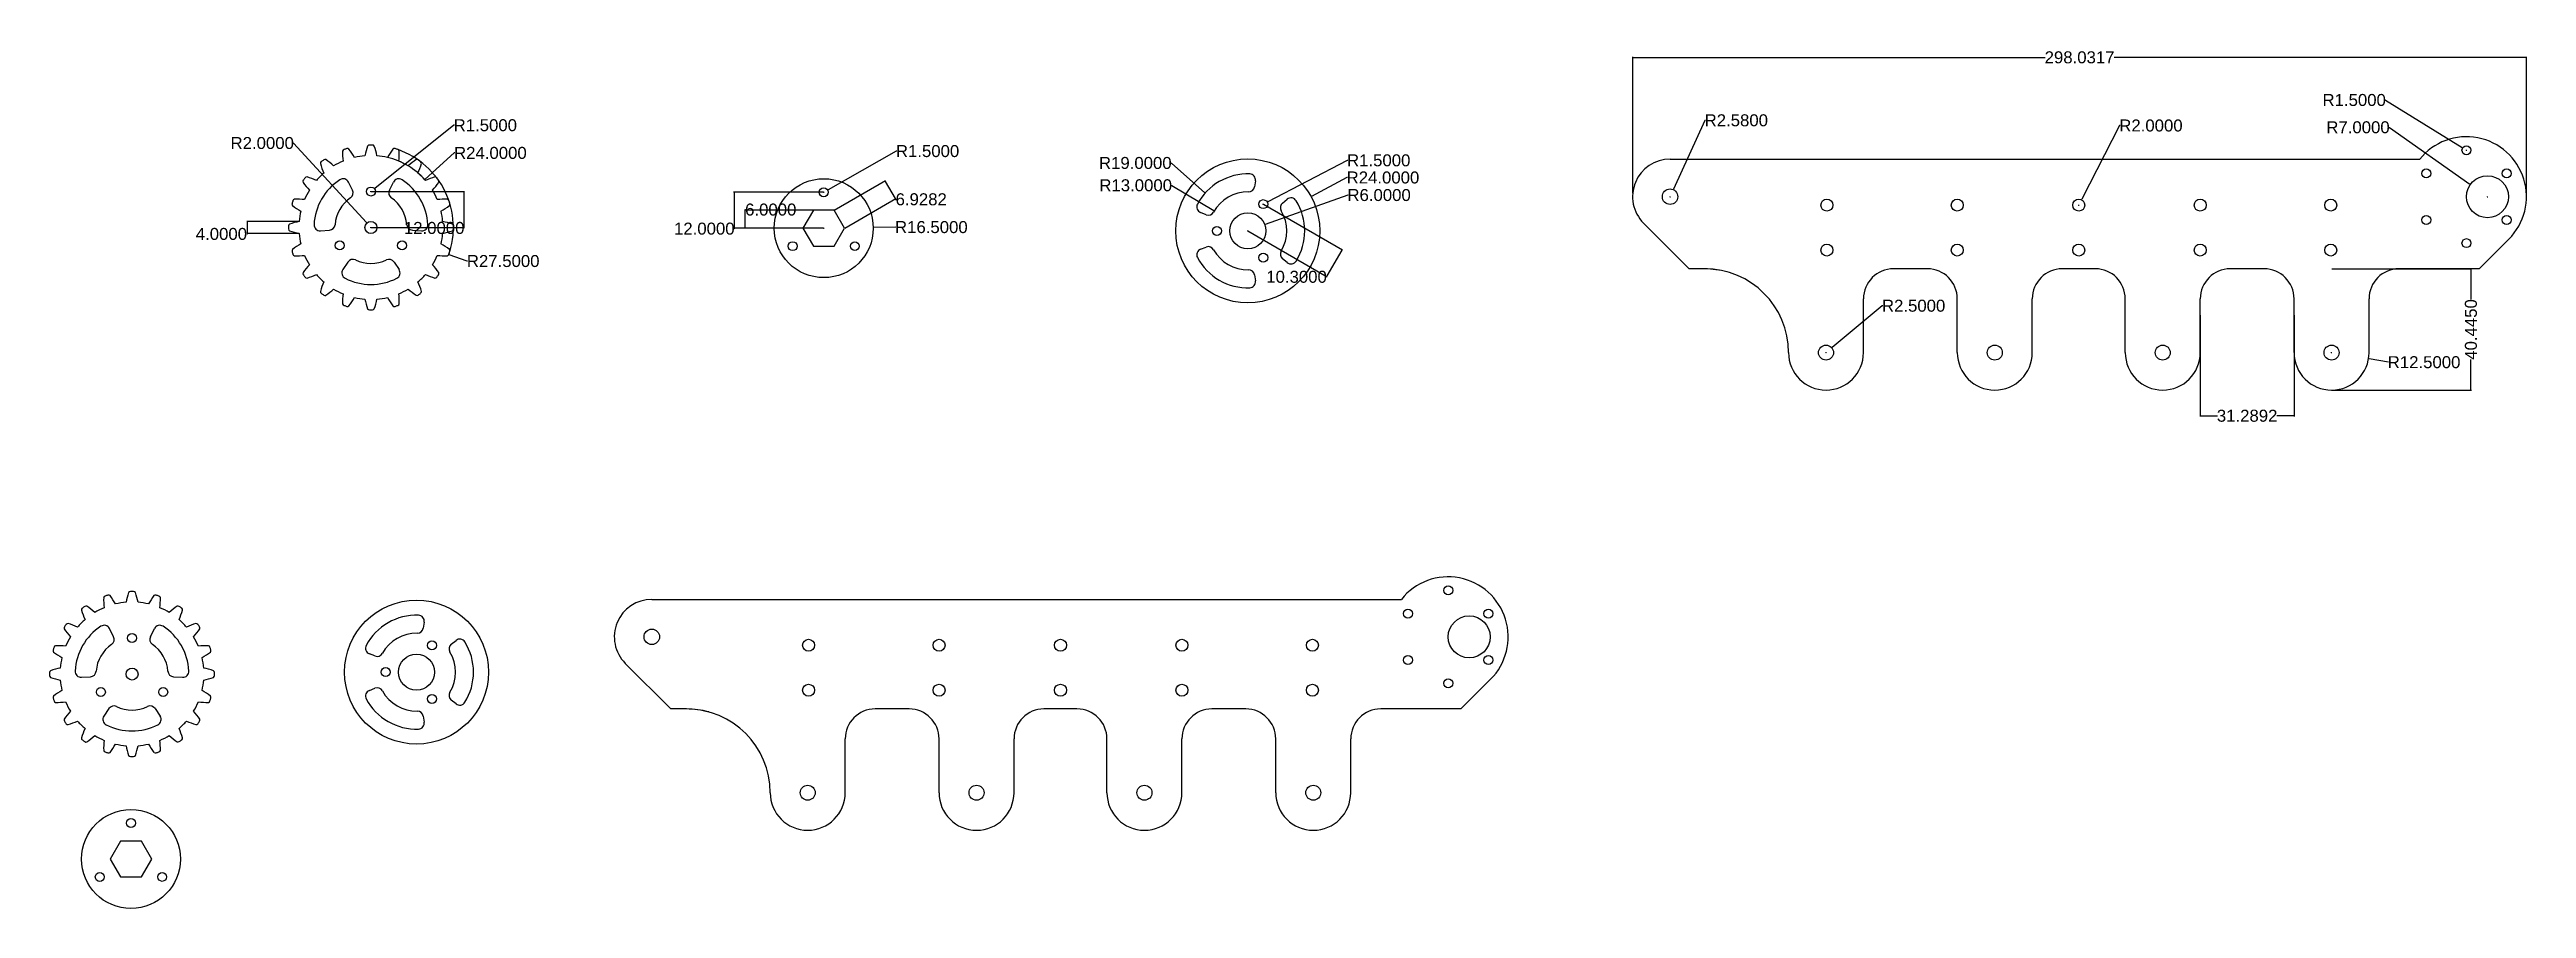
# Model space of a CAD drawing. Header units: millimetres. Extents: x 54 to 880, y -32 to 255.
import ezdxf

# ---------------------------------------------------------------- set-up
doc = ezdxf.new("R2010")
doc.units = ezdxf.units.MM
doc.header["$MEASUREMENT"] = 0
doc.styles.get("Standard").update_dxf_attribs({"font": 'arial.ttf'})
doc.dimstyles.get("Standard").update_dxf_attribs({"dimtxt": 4, "dimasz": 0.18, "dimexe": 0.18, "dimexo": 0.0625, "dimgap": 0.09, "dimtad": 0, "dimtoh": 1, "dimdec": 4, "dimzin": 0, "dimdsep": 46, "dimtxsty": 'Standard', "dimcen": 0.09, "dimclrd": 1, "dimclre": 4, "dimadec": 0, "dimazin": 0, "dimtfac": 1, "dimtdec": 4, "dimtofl": 0, "dimtmove": 0, "dimatfit": 3, "dimfxl": 1, "dimtolj": 1, "dimtzin": 0, "dimarcsym": 0})

# ---------------------------------------------------------------- blocks, each defined once
blk = doc.blocks.new('*U1')
for centre, radius, start, end in [((21.77, -6.54), 24.24, 160.76982, 168.71307), ((-0.48, 1.02), 0.771, 91.70127, 146.03005), ((0, -25.71), 27.5, 88.9582, 91.0418), ((0.47, 1.01), 0.78, 34.30076, 87.96792), ((-21.77, -6.54), 24.24, 11.28693, 19.23018)]:
    blk.add_arc(centre, radius, start, end)
blk = doc.blocks.new('*U2')
at = {"color": 0, "linetype": 'ByBlock', "lineweight": -2, "transparency": 16777216}
for p, rotation in [((302.33, 231.93), 35.99999999999999), ((309.5, 235.58), 17.99999999999997), ((325.39, 235.58), 341.9999999999999), ((332.55, 231.93), 324), ((296.64, 226.24), 54), ((338.24, 226.24), 305.9999999999999), ((292.99, 219.07), 72), ((341.89, 219.07), 287.9999999999999), ((291.73, 211.13), 90), ((343.15, 211.13), 269.9999999999999), ((292.99, 203.18), 108), ((296.64, 196.02), 126), ((338.24, 196.02), 234), ((341.89, 203.18), 251.9999999999999), ((302.33, 190.33), 144), ((332.55, 190.33), 216), ((309.5, 186.68), 162.0000000000001), ((317.44, 185.42), 180), ((325.39, 186.68), 198)]:
    blk.add_blockref('*U1', p, dxfattribs=dict(at, rotation=rotation))
blk.add_blockref('*U1', (317.44, 236.84), dxfattribs=at)
blk = doc.blocks.new('*U4')
for centre, radius, start, end in [((21.77, -6.54), 24.24, 160.76982, 168.71307), ((-0.48, 1.02), 0.771, 91.70127, 146.03005), ((0, -25.71), 27.5, 88.9582, 91.0418), ((0.47, 1.01), 0.78, 34.30076, 87.96792), ((-21.77, -6.54), 24.24, 11.28693, 19.23018)]:
    blk.add_arc(centre, radius, start, end)
blk = doc.blocks.new('*U5')
at = {"color": 0, "linetype": 'ByBlock', "lineweight": -2, "transparency": 16777216}
for p, rotation in [((302.33, 231.93), 35.99999999999999), ((309.5, 235.58), 17.99999999999997), ((325.39, 235.58), 341.9999999999999), ((332.55, 231.93), 324), ((296.64, 226.24), 54), ((338.24, 226.24), 305.9999999999999), ((292.99, 219.07), 72), ((341.89, 219.07), 287.9999999999999), ((291.73, 211.13), 90), ((343.15, 211.13), 269.9999999999999), ((292.99, 203.18), 108), ((296.64, 196.02), 126), ((338.24, 196.02), 234), ((341.89, 203.18), 251.9999999999999), ((302.33, 190.33), 144), ((332.55, 190.33), 216), ((309.5, 186.68), 162.0000000000001), ((317.44, 185.42), 180), ((325.39, 186.68), 198)]:
    blk.add_blockref('*U4', p, dxfattribs=dict(at, rotation=rotation))
blk.add_blockref('*U4', (317.44, 236.84), dxfattribs=at)
blk = doc.blocks.new('*D6')
at = {"color": 4, "lineweight": -2, "transparency": 16777216}
for p, q in [((160.84, 207.44), (191.98, 207.44)), ((160.84, 195.44), (191.98, 195.44))]:
    blk.add_line(p, q, dxfattribs=at)
at = {"color": 1, "lineweight": -2, "transparency": 16777216}
for p, q in [((191.8, 207.26), (191.8, 195.62)), ((191.8, 195.26), (191.62, 195.26)), ((191.8, 195.44), (191.8, 195.26))]:
    blk.add_line(p, q, dxfattribs=at)
at = {"color": 1, "transparency": 16777216}
for points in [[(191.77, 207.26), (191.83, 207.26), (191.8, 207.44)], [(191.77, 195.62), (191.83, 195.62), (191.8, 195.44)]]:
    blk.add_solid(points, dxfattribs=at)
at = {"layer": 'Defpoints', "color": 0, "transparency": 16777216}
for p in [(160.78, 207.44), (160.78, 195.44), (191.8, 195.44)]:
    blk.add_point(p, dxfattribs=at)
at = {"color": 0, "transparency": 16777216, "insert": (181.87, 195.26), "char_height": 4, "attachment_point": 5}
blk.add_mtext('\\A1;12.0000', dxfattribs=at)
blk = doc.blocks.new('*D7')
at = {"color": 1, "lineweight": -2, "transparency": 16777216}
for p, q in [((188.58, 220.29), (178.81, 211.55)), ((188.76, 220.29), (188.58, 220.29))]:
    blk.add_line(p, q, dxfattribs=at)
at = {"color": 4, "lineweight": -2, "transparency": 16777216}
for p, q in [((160.69, 195.44), (160.87, 195.44)), ((160.78, 195.35), (160.78, 195.53))]:
    blk.add_line(p, q, dxfattribs=at)
blk.add_arc((160.78, 195.44), 24, 41.36459, 76.63098, dxfattribs=at)
at = {"color": 1, "transparency": 16777216}
blk.add_solid([(178.79, 211.58), (178.83, 211.53), (178.67, 211.43)], dxfattribs=at)
at = {"layer": 'Defpoints', "color": 0, "transparency": 16777216}
for p in [(178.67, 211.43), (160.78, 195.44)]:
    blk.add_point(p, dxfattribs=at)
at = {"color": 0, "transparency": 16777216, "insert": (200.61, 220.29), "char_height": 4, "attachment_point": 5}
blk.add_mtext('\\A1;R24.0000', dxfattribs=at)
blk = doc.blocks.new('*D8')
at = {"color": 1, "lineweight": -2, "transparency": 16777216}
for p, q in [((188.44, 229.53), (162.09, 208.49)), ((188.62, 229.53), (188.44, 229.53))]:
    blk.add_line(p, q, dxfattribs=at)
at = {"color": 4, "lineweight": -2, "transparency": 16777216}
for p, q in [((160.69, 207.44), (160.87, 207.44)), ((160.78, 207.35), (160.78, 207.53))]:
    blk.add_line(p, q, dxfattribs=at)
at = {"color": 1, "transparency": 16777216}
blk.add_solid([(162.07, 208.51), (162.11, 208.46), (161.95, 208.37)], dxfattribs=at)
at = {"layer": 'Defpoints', "color": 0, "transparency": 16777216}
for p in [(160.78, 207.44), (161.95, 208.37)]:
    blk.add_point(p, dxfattribs=at)
at = {"color": 0, "transparency": 16777216, "insert": (198.92, 229.53), "char_height": 4, "attachment_point": 5}
blk.add_mtext('\\A1;R1.5000', dxfattribs=at)
blk = doc.blocks.new('*D9')
at = {"color": 4, "lineweight": -2, "transparency": 16777216}
for p, q in [((160.69, 195.44), (160.87, 195.44)), ((160.78, 195.35), (160.78, 195.53))]:
    blk.add_line(p, q, dxfattribs=at)
at = {"color": 1, "lineweight": -2, "transparency": 16777216}
for p, q in [((192.84, 184.23), (186.91, 186.3)), ((193.02, 184.23), (192.84, 184.23))]:
    blk.add_line(p, q, dxfattribs=at)
at = {"color": 4, "lineweight": -2, "transparency": 16777216}
blk.add_arc((160.78, 195.44), 27.5, 340.35424, 70.82798, dxfattribs=at)
at = {"color": 1, "transparency": 16777216}
blk.add_solid([(186.92, 186.33), (186.9, 186.27), (186.74, 186.36)], dxfattribs=at)
at = {"layer": 'Defpoints', "color": 0, "transparency": 16777216}
for p in [(160.78, 195.44), (186.74, 186.36)]:
    blk.add_point(p, dxfattribs=at)
at = {"color": 0, "transparency": 16777216, "insert": (204.88, 184.23), "char_height": 4, "attachment_point": 5}
blk.add_mtext('\\A1;R27.5000', dxfattribs=at)
blk = doc.blocks.new('*D10')
at = {"color": 1, "lineweight": -2, "transparency": 16777216}
for p, q in [((134.83, 223.59), (135.01, 223.59)), ((135.01, 223.59), (159.31, 197.05))]:
    blk.add_line(p, q, dxfattribs=at)
at = {"color": 4, "lineweight": -2, "transparency": 16777216}
for p, q in [((160.69, 195.44), (160.87, 195.44)), ((160.78, 195.35), (160.78, 195.53))]:
    blk.add_line(p, q, dxfattribs=at)
at = {"color": 1, "transparency": 16777216}
blk.add_solid([(159.33, 197.07), (159.29, 197.03), (159.43, 196.91)], dxfattribs=at)
at = {"layer": 'Defpoints', "color": 0, "transparency": 16777216}
for p in [(159.43, 196.91), (160.78, 195.44)]:
    blk.add_point(p, dxfattribs=at)
at = {"color": 0, "transparency": 16777216, "insert": (124.53, 223.59), "char_height": 4, "attachment_point": 5}
blk.add_mtext('\\A1;R2.0000', dxfattribs=at)
blk = doc.blocks.new('*D11')
at = {"color": 4, "lineweight": -2, "transparency": 16777216}
for p, q in [((136.8, 197.44), (119.38, 197.44)), ((136.8, 193.44), (119.38, 193.44))]:
    blk.add_line(p, q, dxfattribs=at)
at = {"color": 1, "lineweight": -2, "transparency": 16777216}
for p, q in [((119.56, 193.26), (119.38, 193.26)), ((119.56, 197.26), (119.56, 193.62)), ((119.56, 193.44), (119.56, 193.26))]:
    blk.add_line(p, q, dxfattribs=at)
at = {"color": 1, "transparency": 16777216}
for points in [[(119.53, 197.26), (119.59, 197.26), (119.56, 197.44)], [(119.53, 193.62), (119.59, 193.62), (119.56, 193.44)]]:
    blk.add_solid(points, dxfattribs=at)
at = {"layer": 'Defpoints', "color": 0, "transparency": 16777216}
for p in [(119.56, 193.44), (136.86, 197.44), (136.86, 193.44)]:
    blk.add_point(p, dxfattribs=at)
at = {"color": 0, "transparency": 16777216, "insert": (110.91, 193.26), "char_height": 4, "attachment_point": 5}
blk.add_mtext('\\A1;4.0000', dxfattribs=at)
blk = doc.blocks.new('*D12')
at = {"color": 4, "lineweight": -2, "transparency": 16777216}
for p, q in [((315.3, 201.24), (332.32, 211.07)), ((318.76, 195.24), (335.78, 205.07))]:
    blk.add_line(p, q, dxfattribs=at)
at = {"color": 1, "lineweight": -2, "transparency": 16777216}
for p, q in [((332.25, 210.82), (335.54, 205.13)), ((335.63, 204.98), (335.72, 204.82)), ((335.72, 204.82), (335.9, 204.82))]:
    blk.add_line(p, q, dxfattribs=at)
at = {"color": 1, "transparency": 16777216}
for points in [[(332.28, 210.84), (332.23, 210.81), (332.16, 210.98)], [(335.56, 205.15), (335.51, 205.12), (335.63, 204.98)]]:
    blk.add_solid(points, dxfattribs=at)
at = {"layer": 'Defpoints', "color": 0, "transparency": 16777216}
for p in [(315.24, 201.21), (335.63, 204.98), (318.71, 195.21)]:
    blk.add_point(p, dxfattribs=at)
at = {"color": 0, "transparency": 16777216, "insert": (344.28, 204.82), "char_height": 4, "attachment_point": 5}
blk.add_mtext('\\A1;6.9282', dxfattribs=at)
blk = doc.blocks.new('*D13')
at = {"color": 1, "lineweight": -2, "transparency": 16777216}
for p, q in [((335.92, 220.9), (313.24, 208.04)), ((336.1, 220.9), (335.92, 220.9))]:
    blk.add_line(p, q, dxfattribs=at)
at = {"color": 4, "lineweight": -2, "transparency": 16777216}
for p, q in [((311.69, 207.21), (311.87, 207.21)), ((311.78, 207.12), (311.78, 207.3))]:
    blk.add_line(p, q, dxfattribs=at)
at = {"color": 1, "transparency": 16777216}
blk.add_solid([(313.22, 208.06), (313.25, 208.01), (313.08, 207.95)], dxfattribs=at)
at = {"layer": 'Defpoints', "color": 0, "transparency": 16777216}
for p in [(311.78, 207.21), (313.08, 207.95)]:
    blk.add_point(p, dxfattribs=at)
at = {"color": 0, "transparency": 16777216, "insert": (346.4, 220.9), "char_height": 4, "attachment_point": 5}
blk.add_mtext('\\A1;R1.5000', dxfattribs=at)
blk = doc.blocks.new('*D14')
at = {"color": 4, "lineweight": -2, "transparency": 16777216}
for p, q in [((311.69, 195.21), (311.87, 195.21)), ((311.78, 195.12), (311.78, 195.3))]:
    blk.add_line(p, q, dxfattribs=at)
at = {"color": 1, "lineweight": -2, "transparency": 16777216}
blk.add_line((335.8, 195.55), (328.46, 195.45), dxfattribs=at)
at = {"color": 1, "transparency": 16777216}
blk.add_solid([(328.46, 195.48), (328.46, 195.42), (328.28, 195.44)], dxfattribs=at)
at = {"layer": 'Defpoints', "color": 0, "transparency": 16777216}
for p in [(311.78, 195.21), (328.28, 195.44)]:
    blk.add_point(p, dxfattribs=at)
at = {"color": 0, "transparency": 16777216, "insert": (347.66, 195.55), "char_height": 4, "attachment_point": 5}
blk.add_mtext('\\A1;R16.5000', dxfattribs=at)
blk = doc.blocks.new('*D15')
at = {"color": 4, "lineweight": -2, "transparency": 16777216}
for p, q in [((311.72, 201.21), (285.34, 201.21)), ((311.72, 195.21), (285.34, 195.21))]:
    blk.add_line(p, q, dxfattribs=at)
at = {"color": 1, "lineweight": -2, "transparency": 16777216}
for p, q in [((285.52, 201.21), (285.52, 201.39)), ((285.52, 201.39), (285.7, 201.39)), ((285.52, 195.39), (285.52, 201.03))]:
    blk.add_line(p, q, dxfattribs=at)
at = {"color": 1, "transparency": 16777216}
for points in [[(285.49, 201.03), (285.55, 201.03), (285.52, 201.21)], [(285.49, 195.39), (285.55, 195.39), (285.52, 195.21)]]:
    blk.add_solid(points, dxfattribs=at)
at = {"layer": 'Defpoints', "color": 0, "transparency": 16777216}
for p in [(285.52, 201.21), (311.78, 201.21), (311.78, 195.21)]:
    blk.add_point(p, dxfattribs=at)
at = {"color": 0, "transparency": 16777216, "insert": (294.1, 201.39), "char_height": 4, "attachment_point": 5}
blk.add_mtext('\\A1;6.0000', dxfattribs=at)
blk = doc.blocks.new('*D16')
at = {"color": 4, "lineweight": -2, "transparency": 16777216}
for p, q in [((311.72, 207.21), (281.7, 207.21)), ((311.72, 195.21), (281.7, 195.21))]:
    blk.add_line(p, q, dxfattribs=at)
at = {"color": 1, "lineweight": -2, "transparency": 16777216}
for p, q in [((281.88, 207.03), (281.88, 195.39)), ((281.88, 195.03), (281.7, 195.03)), ((281.88, 195.21), (281.88, 195.03))]:
    blk.add_line(p, q, dxfattribs=at)
at = {"color": 1, "transparency": 16777216}
for points in [[(281.85, 207.03), (281.91, 207.03), (281.88, 207.21)], [(281.85, 195.39), (281.91, 195.39), (281.88, 195.21)]]:
    blk.add_solid(points, dxfattribs=at)
at = {"layer": 'Defpoints', "color": 0, "transparency": 16777216}
for p in [(311.78, 207.21), (281.88, 195.21), (311.78, 195.21)]:
    blk.add_point(p, dxfattribs=at)
at = {"color": 0, "transparency": 16777216, "insert": (271.95, 195.03), "char_height": 4, "attachment_point": 5}
blk.add_mtext('\\A1;12.0000', dxfattribs=at)
blk = doc.blocks.new('*D17')
at = {"color": 1, "lineweight": -2, "transparency": 16777216}
for p, q in [((486.23, 212.09), (474.47, 205.76)), ((486.41, 212.09), (486.23, 212.09))]:
    blk.add_line(p, q, dxfattribs=at)
at = {"color": 4, "lineweight": -2, "transparency": 16777216}
for p, q in [((453.09, 194.3), (453.27, 194.3)), ((453.18, 194.21), (453.18, 194.39))]:
    blk.add_line(p, q, dxfattribs=at)
at = {"color": 1, "transparency": 16777216}
blk.add_solid([(474.45, 205.78), (474.48, 205.73), (474.31, 205.67)], dxfattribs=at)
at = {"layer": 'Defpoints', "color": 0, "transparency": 16777216}
for p in [(474.31, 205.67), (453.18, 194.3)]:
    blk.add_point(p, dxfattribs=at)
at = {"color": 0, "transparency": 16777216, "insert": (498.26, 212.09), "char_height": 4, "attachment_point": 5}
blk.add_mtext('\\A1;R24.0000', dxfattribs=at)
blk = doc.blocks.new('*D18')
at = {"color": 1, "lineweight": -2, "transparency": 16777216}
for p, q in [((486.36, 217.81), (459.82, 204)), ((486.54, 217.81), (486.36, 217.81))]:
    blk.add_line(p, q, dxfattribs=at)
at = {"color": 4, "lineweight": -2, "transparency": 16777216}
for p, q in [((458.24, 203.22), (458.42, 203.22)), ((458.33, 203.13), (458.33, 203.31))]:
    blk.add_line(p, q, dxfattribs=at)
at = {"color": 1, "transparency": 16777216}
blk.add_solid([(459.8, 204.02), (459.83, 203.97), (459.66, 203.91)], dxfattribs=at)
at = {"layer": 'Defpoints', "color": 0, "transparency": 16777216}
for p in [(458.33, 203.22), (459.66, 203.91)]:
    blk.add_point(p, dxfattribs=at)
at = {"color": 0, "transparency": 16777216, "insert": (496.84, 217.81), "char_height": 4, "attachment_point": 5}
blk.add_mtext('\\A1;R1.5000', dxfattribs=at)
blk = doc.blocks.new('*D19')
at = {"color": 1, "lineweight": -2, "transparency": 16777216}
for p, q in [((486.49, 206.24), (458.99, 196.39)), ((486.67, 206.24), (486.49, 206.24))]:
    blk.add_line(p, q, dxfattribs=at)
at = {"color": 4, "lineweight": -2, "transparency": 16777216}
for p, q in [((453.09, 194.3), (453.27, 194.3)), ((453.18, 194.21), (453.18, 194.39))]:
    blk.add_line(p, q, dxfattribs=at)
at = {"color": 1, "transparency": 16777216}
blk.add_solid([(458.98, 196.41), (459, 196.36), (458.82, 196.32)], dxfattribs=at)
at = {"layer": 'Defpoints', "color": 0, "transparency": 16777216}
for p in [(453.18, 194.3), (458.82, 196.32)]:
    blk.add_point(p, dxfattribs=at)
at = {"color": 0, "transparency": 16777216, "insert": (496.97, 206.24), "char_height": 4, "attachment_point": 5}
blk.add_mtext('\\A1;R6.0000', dxfattribs=at)
blk = doc.blocks.new('*D20')
at = {"color": 4, "lineweight": -2, "transparency": 16777216}
for p, q in [((458.38, 203.19), (484.77, 187.95)), ((453.23, 194.27), (479.62, 179.03))]:
    blk.add_line(p, q, dxfattribs=at)
at = {"color": 1, "lineweight": -2, "transparency": 16777216}
for p, q in [((484.52, 187.89), (479.55, 179.28)), ((479.37, 178.97), (479.19, 178.97)), ((479.46, 179.12), (479.37, 178.97))]:
    blk.add_line(p, q, dxfattribs=at)
at = {"color": 1, "transparency": 16777216}
for points in [[(484.5, 187.9), (484.55, 187.87), (484.61, 188.04)], [(479.53, 179.29), (479.58, 179.26), (479.46, 179.12)]]:
    blk.add_solid(points, dxfattribs=at)
at = {"layer": 'Defpoints', "color": 0, "transparency": 16777216}
for p in [(458.33, 203.22), (453.18, 194.3), (479.46, 179.12)]:
    blk.add_point(p, dxfattribs=at)
at = {"color": 0, "transparency": 16777216, "insert": (469.44, 178.97), "char_height": 4, "attachment_point": 5}
blk.add_mtext('\\A1;10.3000', dxfattribs=at)
blk = doc.blocks.new('*D21')
at = {"color": 1, "lineweight": -2, "transparency": 16777216}
for p, q in [((427.65, 209.49), (427.83, 209.49)), ((427.83, 209.49), (441.87, 201.08))]:
    blk.add_line(p, q, dxfattribs=at)
at = {"color": 4, "lineweight": -2, "transparency": 16777216}
for p, q in [((453.09, 194.3), (453.27, 194.3)), ((453.18, 194.21), (453.18, 194.39))]:
    blk.add_line(p, q, dxfattribs=at)
at = {"color": 1, "transparency": 16777216}
blk.add_solid([(441.89, 201.1), (441.85, 201.05), (442.02, 200.98)], dxfattribs=at)
at = {"layer": 'Defpoints', "color": 0, "transparency": 16777216}
for p in [(442.02, 200.98), (453.18, 194.3)]:
    blk.add_point(p, dxfattribs=at)
at = {"color": 0, "transparency": 16777216, "insert": (415.8, 209.49), "char_height": 4, "attachment_point": 5}
blk.add_mtext('\\A1;R13.0000', dxfattribs=at)
blk = doc.blocks.new('*D22')
at = {"color": 1, "lineweight": -2, "transparency": 16777216}
for p, q in [((427.52, 216.93), (427.7, 216.93)), ((427.7, 216.93), (438.84, 207.04))]:
    blk.add_line(p, q, dxfattribs=at)
at = {"color": 4, "lineweight": -2, "transparency": 16777216}
for p, q in [((453.09, 194.3), (453.27, 194.3)), ((453.18, 194.21), (453.18, 194.39))]:
    blk.add_line(p, q, dxfattribs=at)
at = {"color": 1, "transparency": 16777216}
blk.add_solid([(438.86, 207.06), (438.82, 207.02), (438.97, 206.92)], dxfattribs=at)
at = {"layer": 'Defpoints', "color": 0, "transparency": 16777216}
for p in [(438.97, 206.92), (453.18, 194.3)]:
    blk.add_point(p, dxfattribs=at)
at = {"color": 0, "transparency": 16777216, "insert": (415.67, 216.93), "char_height": 4, "attachment_point": 5}
blk.add_mtext('\\A1;R19.0000', dxfattribs=at)
blk = doc.blocks.new('*D23')
at = {"color": 1, "lineweight": -2, "transparency": 16777216}
for p, q in [((743.88, 229.43), (731.28, 204.84)), ((744.06, 229.43), (743.88, 229.43))]:
    blk.add_line(p, q, dxfattribs=at)
at = {"color": 4, "lineweight": -2, "transparency": 16777216}
for p, q in [((730.2, 202.9), (730.38, 202.9)), ((730.29, 202.81), (730.29, 202.99))]:
    blk.add_line(p, q, dxfattribs=at)
at = {"color": 1, "transparency": 16777216}
blk.add_solid([(731.26, 204.85), (731.31, 204.83), (731.2, 204.68)], dxfattribs=at)
at = {"layer": 'Defpoints', "color": 0, "transparency": 16777216}
for p in [(730.29, 202.9), (731.2, 204.68)]:
    blk.add_point(p, dxfattribs=at)
at = {"color": 0, "transparency": 16777216, "insert": (754.36, 229.43), "char_height": 4, "attachment_point": 5}
blk.add_mtext('\\A1;R2.0000', dxfattribs=at)
blk = doc.blocks.new('*D24')
at = {"color": 1, "lineweight": -2, "transparency": 16777216}
for p, q in [((605.61, 231.16), (595.15, 208.22)), ((605.79, 231.16), (605.61, 231.16))]:
    blk.add_line(p, q, dxfattribs=at)
at = {"color": 4, "lineweight": -2, "transparency": 16777216}
for p, q in [((593.91, 205.71), (594.09, 205.71)), ((594, 205.62), (594, 205.8))]:
    blk.add_line(p, q, dxfattribs=at)
at = {"color": 1, "transparency": 16777216}
blk.add_solid([(595.12, 208.23), (595.17, 208.21), (595.07, 208.06)], dxfattribs=at)
at = {"layer": 'Defpoints', "color": 0, "transparency": 16777216}
for p in [(595.07, 208.06), (594, 205.71)]:
    blk.add_point(p, dxfattribs=at)
at = {"color": 0, "transparency": 16777216, "insert": (616.09, 231.16), "char_height": 4, "attachment_point": 5}
blk.add_mtext('\\A1;R2.5800', dxfattribs=at)
blk = doc.blocks.new('*D25')
at = {"color": 1, "lineweight": -2, "transparency": 16777216}
for p, q in [((833.7, 228.83), (833.88, 228.83)), ((833.88, 228.83), (860.72, 209.86))]:
    blk.add_line(p, q, dxfattribs=at)
at = {"color": 4, "lineweight": -2, "transparency": 16777216}
for p, q in [((866.49, 205.71), (866.67, 205.71)), ((866.58, 205.62), (866.58, 205.8))]:
    blk.add_line(p, q, dxfattribs=at)
at = {"color": 1, "transparency": 16777216}
blk.add_solid([(860.73, 209.88), (860.7, 209.83), (860.86, 209.75)], dxfattribs=at)
at = {"layer": 'Defpoints', "color": 0, "transparency": 16777216}
for p in [(860.86, 209.75), (866.58, 205.71)]:
    blk.add_point(p, dxfattribs=at)
at = {"color": 0, "transparency": 16777216, "insert": (823.4, 228.83), "char_height": 4, "attachment_point": 5}
blk.add_mtext('\\A1;R7.0000', dxfattribs=at)
blk = doc.blocks.new('*D26')
at = {"color": 1, "lineweight": -2, "transparency": 16777216}
for p, q in [((832.43, 237.94), (832.61, 237.94)), ((832.61, 237.94), (858.15, 222.1))]:
    blk.add_line(p, q, dxfattribs=at)
at = {"color": 4, "lineweight": -2, "transparency": 16777216}
for p, q in [((859.49, 221.21), (859.67, 221.21)), ((859.58, 221.12), (859.58, 221.3))]:
    blk.add_line(p, q, dxfattribs=at)
at = {"color": 1, "transparency": 16777216}
blk.add_solid([(858.17, 222.12), (858.13, 222.07), (858.3, 222)], dxfattribs=at)
at = {"layer": 'Defpoints', "color": 0, "transparency": 16777216}
for p in [(858.3, 222), (859.58, 221.21)]:
    blk.add_point(p, dxfattribs=at)
at = {"color": 0, "transparency": 16777216, "insert": (822.13, 237.94), "char_height": 4, "attachment_point": 5}
blk.add_mtext('\\A1;R1.5000', dxfattribs=at)
blk = doc.blocks.new('*D27')
at = {"color": 1, "lineweight": -2, "transparency": 16777216}
for p, q in [((664.74, 169.32), (648.06, 155.43)), ((664.92, 169.32), (664.74, 169.32))]:
    blk.add_line(p, q, dxfattribs=at)
at = {"color": 4, "lineweight": -2, "transparency": 16777216}
for p, q in [((645.91, 153.71), (646.09, 153.71)), ((646, 153.62), (646, 153.8))]:
    blk.add_line(p, q, dxfattribs=at)
at = {"color": 1, "transparency": 16777216}
blk.add_solid([(648.04, 155.45), (648.08, 155.4), (647.92, 155.31)], dxfattribs=at)
at = {"layer": 'Defpoints', "color": 0, "transparency": 16777216}
for p in [(646, 153.71), (647.92, 155.31)]:
    blk.add_point(p, dxfattribs=at)
at = {"color": 0, "transparency": 16777216, "insert": (675.22, 169.32), "char_height": 4, "attachment_point": 5}
blk.add_mtext('\\A1;R2.5000', dxfattribs=at)
blk = doc.blocks.new('*D28')
at = {"color": 4, "lineweight": -2, "transparency": 16777216}
for p, q in [((581.55, 206.85), (581.55, 252.35)), ((879.58, 205.7), (879.58, 252.35))]:
    blk.add_line(p, q, dxfattribs=at)
at = {"color": 1, "lineweight": -2, "transparency": 16777216}
for p, q in [((581.73, 252.17), (719.03, 252.17)), ((879.4, 252.17), (742.1, 252.17))]:
    blk.add_line(p, q, dxfattribs=at)
at = {"color": 1, "transparency": 16777216}
for points in [[(581.73, 252.2), (581.73, 252.14), (581.55, 252.17)], [(879.4, 252.2), (879.4, 252.14), (879.58, 252.17)]]:
    blk.add_solid(points, dxfattribs=at)
at = {"layer": 'Defpoints', "color": 0, "transparency": 16777216}
for p in [(879.58, 252.17), (581.55, 206.79), (879.58, 205.63)]:
    blk.add_point(p, dxfattribs=at)
at = {"color": 0, "transparency": 16777216, "insert": (730.56, 252.17), "char_height": 4, "attachment_point": 5}
blk.add_mtext('\\A1;298.0317', dxfattribs=at)
blk = doc.blocks.new('*D29')
at = {"color": 4, "lineweight": -2, "transparency": 16777216}
for p, q in [((814.49, 153.71), (814.67, 153.71)), ((814.58, 153.62), (814.58, 153.8))]:
    blk.add_line(p, q, dxfattribs=at)
at = {"color": 1, "lineweight": -2, "transparency": 16777216}
blk.add_line((833.59, 150.49), (827.08, 151.59), dxfattribs=at)
at = {"color": 1, "transparency": 16777216}
blk.add_solid([(827.09, 151.62), (827.08, 151.56), (826.9, 151.62)], dxfattribs=at)
at = {"layer": 'Defpoints', "color": 0, "transparency": 16777216}
for p in [(814.58, 153.71), (826.9, 151.62)]:
    blk.add_point(p, dxfattribs=at)
at = {"color": 0, "transparency": 16777216, "insert": (845.44, 150.49), "char_height": 4, "attachment_point": 5}
blk.add_mtext('\\A1;R12.5000', dxfattribs=at)
blk = doc.blocks.new('*D30')
at = {"color": 4, "lineweight": -2, "transparency": 16777216}
for p, q in [((814.64, 181.66), (861.25, 181.66)), ((814.64, 141.21), (861.25, 141.21))]:
    blk.add_line(p, q, dxfattribs=at)
at = {"color": 1, "lineweight": -2, "transparency": 16777216}
for p, q in [((861.07, 181.48), (861.07, 171.45)), ((861.07, 141.39), (861.07, 151.41))]:
    blk.add_line(p, q, dxfattribs=at)
at = {"color": 1, "transparency": 16777216}
for points in [[(861.04, 181.48), (861.1, 181.48), (861.07, 181.66)], [(861.04, 141.39), (861.1, 141.39), (861.07, 141.21)]]:
    blk.add_solid(points, dxfattribs=at)
at = {"layer": 'Defpoints', "color": 0, "transparency": 16777216}
for p in [(814.58, 181.66), (814.58, 141.21), (861.07, 141.21)]:
    blk.add_point(p, dxfattribs=at)
at = {"color": 0, "transparency": 16777216, "insert": (861.07, 161.43), "char_height": 4, "attachment_point": 5, "rotation": 90}
blk.add_mtext('\\A1;40.4450', dxfattribs=at)
blk = doc.blocks.new('*D31')
at = {"color": 4, "lineweight": -2, "transparency": 16777216}
for p, q in [((770.79, 166.24), (770.79, 132.45)), ((802.08, 166.24), (802.08, 132.45))]:
    blk.add_line(p, q, dxfattribs=at)
at = {"color": 1, "lineweight": -2, "transparency": 16777216}
for p, q in [((770.97, 132.63), (776.51, 132.63)), ((801.9, 132.63), (796.36, 132.63))]:
    blk.add_line(p, q, dxfattribs=at)
at = {"color": 1, "transparency": 16777216}
for points in [[(770.97, 132.66), (770.97, 132.6), (770.79, 132.63)], [(801.9, 132.66), (801.9, 132.6), (802.08, 132.63)]]:
    blk.add_solid(points, dxfattribs=at)
at = {"layer": 'Defpoints', "color": 0, "transparency": 16777216}
for p in [(770.79, 166.3), (802.08, 166.3), (802.08, 132.63)]:
    blk.add_point(p, dxfattribs=at)
at = {"color": 0, "transparency": 16777216, "insert": (786.43, 132.63), "char_height": 4, "attachment_point": 5}
blk.add_mtext('\\A1;31.2892', dxfattribs=at)

msp = doc.modelspace()

# ---------------------------------------------------------------- linework, layer by layer
for p, q in [((594.00021, 218.21037), (843.96603, 218.21037)), ((154.64423, 207.86184), (153.30448, 210.57457)), ((166.91586, 207.86184), (168.25561, 210.57457)), ((455.74267, 210.98576), (455.43609, 208.99333)), ((439.32007, 199.68875), (437.44129, 200.41945)), ((464.76933, 203.60478), (466.34153, 204.86651)), ((143.93361, 194.34374), (146.95278, 194.53985)), ((174.60731, 194.53985), (177.62649, 194.34374)), ((585.16137, 196.87153), (600.37752, 181.65539)), ((873.72066, 191.56823), (863.80782, 181.65539)), ((153.08859, 183.91231), (151.40917, 181.39568)), ((168.4715, 183.91231), (170.15093, 181.39568)), ((437.44129, 188.18095), (439.32007, 188.91165)), ((466.34153, 183.73389), (464.76933, 184.99561)), ((455.43609, 179.60706), (455.74267, 177.61464)), ((605.55519, 181.65539), (600.37752, 181.65539)), ((679.78937, 181.65539), (668.50021, 181.65539)), ((735.78937, 181.65539), (724.78937, 181.65539)), ((792.07853, 181.65539), (780.78937, 181.65539)), ((863.80782, 181.65539), (837.07853, 181.65539)), ((175.88973, 172.79605), (175.9133, 172.76073)), ((658.50021, 153.71037), (658.50021, 171.65539)), ((689.78937, 153.71037), (689.78937, 171.65539)), ((714.78937, 153.71037), (714.78937, 171.65539)), ((745.78937, 153.71037), (745.78937, 171.65539)), ((770.78937, 153.71037), (770.78937, 171.65539)), ((802.07853, 153.71037), (802.07853, 171.65539)), ((827.07853, 153.71037), (827.07853, 171.65539)), ((254.43382, 71.4042), (504.39965, 71.4042)), ((74.96899, 58.92477), (73.62924, 61.6375)), ((87.24061, 58.92477), (88.58036, 61.6375)), ((178.54754, 63.81943), (178.24095, 61.82701)), ((162.12493, 52.52242), (160.24615, 53.25312)), ((187.57419, 56.43846), (189.14639, 57.70018)), ((245.59499, 50.06537), (260.81113, 34.84922)), ((64.25836, 45.40666), (67.27753, 45.60277)), ((94.93207, 45.60277), (97.95124, 45.40666)), ((160.24615, 41.01462), (162.12493, 41.74532)), ((534.15428, 44.76207), (524.24143, 34.84922)), ((73.41335, 34.97524), (71.73392, 32.45861)), ((88.79626, 34.97524), (90.47568, 32.45861)), ((189.14639, 36.56756), (187.57419, 37.82929)), ((265.9888, 34.84922), (260.81113, 34.84922)), ((340.22298, 34.84922), (328.93382, 34.84922)), ((396.22298, 34.84922), (385.22298, 34.84922)), ((452.51214, 34.84922), (441.22298, 34.84922)), ((524.24143, 34.84922), (497.51214, 34.84922)), ((178.24095, 32.44074), (178.54754, 30.44831)), ((318.93382, 6.9042), (318.93382, 24.84922)), ((350.22298, 6.9042), (350.22298, 24.84922)), ((375.22298, 6.9042), (375.22298, 24.84922)), ((406.22298, 6.9042), (406.22298, 24.84922)), ((431.22298, 6.9042), (431.22298, 24.84922)), ((462.51214, 6.9042), (462.51214, 24.84922)), ((487.51214, 6.9042), (487.51214, 24.84922)), ((96.21448, 23.85898), (96.23805, 23.82366))]:
    msp.add_line(p, q)
for points in [[(308.31414, 201.20808), (304.85004, 195.20809), (308.31414, 189.20809), (315.24234, 189.20809), (318.70644, 195.20809), (315.24234, 201.20808)], [(77.29844, -9.19359), (73.83434, -15.19358), (77.29844, -21.19358), (84.22664, -21.19358), (87.69074, -15.19358), (84.22664, -9.19359)]]:
    msp.add_lwpolyline(points, close=True)
for centre, radius in [((453.17516, 194.3002), 24), ((846.15514, 213.46037), 1.5), ((859.57853, 221.21037), 1.5), ((873.00192, 213.46037), 1.5), ((160.78005, 207.438), 1.5), ((311.77824, 195.20809), 16.5), ((311.77824, 207.20809), 1.5), ((594.00021, 205.71037), 2.58), ((866.57853, 205.71037), 7), ((453.17516, 194.3002), 6), ((458.32516, 203.22026), 1.5), ((646.28937, 202.90062), 2), ((689.78937, 202.90062), 2), ((730.28937, 202.90062), 2), ((770.78937, 202.90062), 2), ((814.28937, 202.90062), 2), ((846.15514, 197.96037), 1.5), ((873.00192, 197.96037), 1.5), ((150.38774, 189.438), 1.5), ((160.78005, 195.438), 2), ((171.17235, 189.438), 1.5), ((301.38594, 189.20809), 1.5), ((322.17055, 189.20809), 1.45), ((442.87516, 194.3002), 1.5), ((859.57853, 190.21037), 1.5), ((458.32516, 185.38013), 1.5), ((646.28937, 187.90062), 2), ((689.78937, 187.90062), 2), ((730.28937, 187.90062), 2), ((770.78937, 187.90062), 2), ((814.28937, 187.90062), 2), ((646.00021, 153.71037), 2.5), ((702.28937, 153.71037), 2.5), ((758.28937, 153.71037), 2.5), ((814.57853, 153.71037), 2.5), ((520.01214, 74.4042), 1.5), ((175.98002, 47.13387), 24), ((506.58875, 66.6542), 1.5), ((533.43554, 66.6542), 1.5), ((81.1048, 58.50093), 1.5), ((254.43382, 58.9042), 2.58), ((306.72298, 56.09445), 2), ((350.22298, 56.09445), 2), ((390.72298, 56.09445), 2), ((431.22298, 56.09445), 2), ((474.72298, 56.09445), 2), ((527.01214, 58.9042), 7), ((175.98002, 47.13387), 6), ((181.13002, 56.05393), 1.5), ((506.58875, 51.1542), 1.5), ((533.43554, 51.1542), 1.5), ((70.7125, 40.50093), 1.5), ((81.1048, 46.50093), 2), ((91.49711, 40.50093), 1.5), ((165.68002, 47.13387), 1.5), ((306.72298, 41.09445), 2), ((350.22298, 41.09445), 2), ((390.72298, 41.09445), 2), ((431.22298, 41.09445), 2), ((474.72298, 41.09445), 2), ((520.01214, 43.4042), 1.5), ((181.13002, 38.21381), 1.5), ((306.43382, 6.9042), 2.5), ((362.72298, 6.9042), 2.5), ((418.72298, 6.9042), 2.5), ((475.01214, 6.9042), 2.5), ((80.76254, -15.19358), 16.5), ((80.76254, -3.19358), 1.5), ((70.37024, -21.19358), 1.5), ((91.15485, -21.19358), 1.45)]:
    msp.add_circle(centre, radius)
for centre, radius, start, end in [((859.57853, 205.71037), 20, 315, 141.31781255), ((160.78005, 195.438), 24, 112.78019185, 121.21980815), ((160.78005, 195.438), 24, 94.78019185, 103.21980815), ((160.78005, 195.438), 24, 76.78019185, 85.21980815), ((160.78005, 195.438), 24, 58.78019185, 67.21980815), ((594.00021, 205.71037), 12.5, 90, 225), ((160.78005, 195.438), 24, 148.78019185, 157.21980815), ((160.78005, 195.438), 19, 123.03989953, 176.96010047), ((160.78005, 195.438), 24, 130.78019185, 139.21980815), ((151.51126, 209.68895), 2, 26.2835725, 123.03989953), ((152.85101, 206.97621), 2, 304.4967832, 26.2835725), ((168.70909, 206.97621), 2, 153.7164275, 235.5032168), ((170.04884, 209.68895), 2, 56.96010047, 153.7164275), ((160.78005, 195.438), 19, 3.03989953, 56.96010047), ((160.78005, 195.438), 24, 40.78019185, 49.21980815), ((160.78005, 195.438), 24, 22.78019185, 31.21980815), ((453.17516, 194.3002), 19, 88.00848235, 151.99151765), ((453.17516, 194.3002), 13, 88.91441098, 151.08558902), ((453.45935, 209.2975), 2, 268.91441098, 351.25215532), ((453.76594, 211.28993), 2, 351.25215532, 88.00848235), ((160.78005, 195.438), 24, 166.78019185, 175.21980815), ((160.78005, 195.438), 12, 124.4967832, 175.5032168), ((160.78005, 195.438), 12, 4.4967832, 55.5032168), ((160.78005, 195.438), 24, 4.78019185, 13.21980815), ((438.16624, 202.28344), 2, 151.99151765, 248.74784468), ((440.04502, 201.55273), 2, 248.74784468, 331.08558902), ((466.02112, 202.04497), 2, 128.74784468, 211.08558902), ((453.17516, 194.3002), 13, 328.91441098, 31.08558902), ((467.59332, 203.30669), 2, 31.99151765, 128.74784468), ((453.17516, 194.3002), 19, 328.00848235, 31.99151765), ((160.78005, 195.438), 24, 184.78019185, 193.21980815), ((143.80397, 196.33953), 2, 176.96010047, 273.7164275), ((146.82314, 196.53564), 2, 273.7164275, 355.5032168), ((174.73695, 196.53564), 2, 184.4967832, 266.2835725), ((177.75613, 196.33953), 2, 266.2835725, 3.03989953), ((160.78005, 195.438), 24, 346.78019185, 355.21980815), ((160.78005, 195.438), 24, 202.78019185, 211.21980815), ((154.75218, 182.80214), 2, 64.4967832, 146.2835725), ((160.78005, 195.438), 12, 244.4967832, 295.5032168), ((166.80791, 182.80214), 2, 33.7164275, 115.5032168), ((160.78005, 195.438), 24, 328.78019185, 337.21980815), ((438.16624, 186.31696), 2, 111.25215532, 208.00848235), ((453.17516, 194.3002), 19, 208.00848235, 271.99151765), ((440.04502, 187.04766), 2, 28.91441098, 111.25215532), ((453.17516, 194.3002), 13, 208.91441098, 271.08558902), ((466.02112, 186.55543), 2, 148.91441098, 231.25215532), ((467.59332, 185.2937), 2, 231.25215532, 328.00848235), ((160.78005, 195.438), 24, 220.78019185, 229.21980815), ((160.78005, 195.438), 24, 238.78019185, 247.21980815), ((153.07276, 180.28551), 2, 146.2835725, 243.03989953), ((160.78005, 195.438), 19, 243.03989953, 296.96010047), ((168.48734, 180.28551), 2, 296.96010047, 33.7164275), ((160.78005, 195.438), 24, 292.78019185, 301.21980815), ((160.78005, 195.438), 24, 310.78019185, 319.21980815), ((453.45935, 179.30289), 2, 8.74784468, 91.08558902), ((453.76594, 177.31046), 2, 271.99151765, 8.74784468), ((604.61981, 146.80553), 34.86241, 76.10803963, 88.46254029), ((605.55519, 153.71037), 27.94502, 0, 90), ((668.50021, 171.65539), 10, 90, 180), ((679.78937, 171.65539), 10, 0, 90), ((724.78937, 171.65539), 10, 90, 180), ((735.78937, 171.65539), 10, 0, 90), ((780.78937, 171.65539), 10, 90, 180), ((792.07853, 171.65539), 10, 0, 90), ((837.07853, 171.65539), 10, 90, 180), ((160.78005, 195.438), 24, 256.78019185, 265.21980815), ((160.78005, 195.438), 24, 274.78019185, 283.21980815), ((646.00021, 153.71037), 12.5, 180, 0), ((702.28937, 153.71037), 12.5, 180, 0), ((758.28937, 153.71037), 12.5, 180, 0), ((814.57853, 153.71037), 12.5, 180, 0), ((520.01214, 58.9042), 20, 315, 141.31781255), ((81.1048, 46.50093), 24, 112.78019185, 121.21980815), ((81.1048, 46.50093), 24, 94.78019185, 103.21980815), ((81.1048, 46.50093), 24, 76.78019185, 85.21980815), ((81.1048, 46.50093), 24, 58.78019185, 67.21980815), ((175.98002, 47.13387), 19, 88.00848235, 151.99151765), ((176.5708, 64.1236), 2, 351.25215532, 88.00848235), ((254.43382, 58.9042), 12.5, 90, 225), ((81.1048, 46.50093), 24, 148.78019185, 157.21980815), ((81.1048, 46.50093), 19, 123.03989953, 176.96010047), ((81.1048, 46.50093), 24, 130.78019185, 139.21980815), ((71.83601, 60.75187), 2, 26.2835725, 123.03989953), ((73.17576, 58.03914), 2, 304.4967832, 26.2835725), ((89.03384, 58.03914), 2, 153.7164275, 235.5032168), ((90.37359, 60.75187), 2, 56.96010047, 153.7164275), ((81.1048, 46.50093), 19, 3.03989953, 56.96010047), ((81.1048, 46.50093), 24, 40.78019185, 49.21980815), ((81.1048, 46.50093), 24, 22.78019185, 31.21980815), ((175.98002, 47.13387), 13, 88.91441098, 151.08558902), ((176.26421, 62.13118), 2, 268.91441098, 351.25215532), ((190.39818, 56.14037), 2, 31.99151765, 128.74784468), ((81.1048, 46.50093), 24, 166.78019185, 175.21980815), ((81.1048, 46.50093), 12, 124.4967832, 175.5032168), ((81.1048, 46.50093), 12, 4.4967832, 55.5032168), ((81.1048, 46.50093), 24, 4.78019185, 13.21980815), ((160.9711, 55.11711), 2, 151.99151765, 248.74784468), ((162.84988, 54.38641), 2, 248.74784468, 331.08558902), ((188.82598, 54.87864), 2, 128.74784468, 211.08558902), ((175.98002, 47.13387), 13, 328.91441098, 31.08558902), ((175.98002, 47.13387), 19, 328.00848235, 31.99151765), ((81.1048, 46.50093), 24, 184.78019185, 193.21980815), ((64.12872, 47.40246), 2, 176.96010047, 273.7164275), ((67.1479, 47.59857), 2, 273.7164275, 355.5032168), ((95.06171, 47.59857), 2, 184.4967832, 266.2835725), ((98.08088, 47.40246), 2, 266.2835725, 3.03989953), ((81.1048, 46.50093), 24, 346.78019185, 355.21980815), ((162.84988, 39.88133), 2, 28.91441098, 111.25215532), ((81.1048, 46.50093), 24, 202.78019185, 211.21980815), ((75.07694, 33.86507), 2, 64.4967832, 146.2835725), ((81.1048, 46.50093), 12, 244.4967832, 295.5032168), ((87.13267, 33.86507), 2, 33.7164275, 115.5032168), ((81.1048, 46.50093), 24, 328.78019185, 337.21980815), ((160.9711, 39.15063), 2, 111.25215532, 208.00848235), ((175.98002, 47.13387), 19, 208.00848235, 271.99151765), ((175.98002, 47.13387), 13, 208.91441098, 271.08558902), ((176.26421, 32.13657), 2, 8.74784468, 91.08558902), ((188.82598, 39.3891), 2, 148.91441098, 231.25215532), ((190.39818, 38.12738), 2, 231.25215532, 328.00848235), ((265.05343, -0.00064), 34.86241, 76.10803963, 88.46254029), ((265.9888, 6.9042), 27.94502, 0, 90), ((328.93382, 24.84922), 10, 90, 180), ((340.22298, 24.84922), 10, 0, 90), ((385.22298, 24.84922), 10, 90, 180), ((396.22298, 24.84922), 10, 0, 90), ((441.22298, 24.84922), 10, 90, 180), ((452.51214, 24.84922), 10, 0, 90), ((497.51214, 24.84922), 10, 90, 180), ((81.1048, 46.50093), 24, 220.78019185, 229.21980815), ((81.1048, 46.50093), 24, 238.78019185, 247.21980815), ((73.39751, 31.34844), 2, 146.2835725, 243.03989953), ((81.1048, 46.50093), 19, 243.03989953, 296.96010047), ((88.81209, 31.34844), 2, 296.96010047, 33.7164275), ((81.1048, 46.50093), 24, 292.78019185, 301.21980815), ((81.1048, 46.50093), 24, 310.78019185, 319.21980815), ((176.5708, 30.14414), 2, 271.99151765, 8.74784468), ((81.1048, 46.50093), 24, 256.78019185, 265.21980815), ((81.1048, 46.50093), 24, 274.78019185, 283.21980815), ((306.43382, 6.9042), 12.5, 180, 0), ((362.72298, 6.9042), 12.5, 180, 0), ((418.72298, 6.9042), 12.5, 180, 0), ((475.01214, 6.9042), 12.5, 180, 0)]:
    msp.add_arc(centre, radius, start, end)

# ---------------------------------------------------------------- block references
for name, p in [('*U5', (-156.66132, -15.69106)), ('*U2', (-236.33656, -164.62813))]:
    msp.add_blockref(name, p)

# ---------------------------------------------------------------- dimensions: what is measured, and where the dimension line sits
for base, p1, p2, picture, middle in [((879.57838, 252.16859), (581.54669, 206.78736), (879.57838, 205.6329), '*D28', (730.56253, 252.16859)), ((802.07853, 132.63497), (770.78937, 166.29788), (802.07853, 166.29788), '*D31', (786.43395, 132.63497))]:
    dim = msp.add_linear_dim(base=base, p1=p1, p2=p2, dimstyle='Standard')
    dim.commit()
    dim.dimension.update_dxf_attribs({"geometry": picture, "text_midpoint": middle})
for center, mpoint, picture, middle in [((859.57853, 221.21037), (858.30378, 222.00094), '*D26', (822.12512, 237.93867)), ((160.78005, 207.438), (161.95208, 208.37413), '*D8', (198.92162, 229.5318)), ((594.00021, 205.71037), (595.07091, 208.05771), '*D24', (616.08926, 231.16116)), ((730.28937, 202.90062), (731.20127, 204.68063), '*D23', (754.36183, 229.43255)), ((866.57853, 205.71037), (860.86284, 209.75153), '*D25', (823.3968, 228.83139)), ((160.78005, 195.438), (159.42963, 196.91325), '*D10', (124.53355, 223.58638)), ((311.77824, 207.20809), (313.0831, 207.94792), '*D13', (346.40332, 220.898)), ((160.78005, 195.438), (178.67306, 211.433), '*D7', (200.61322, 220.28837)), ((160.78005, 195.438), (186.73921, 186.36211), '*D9', (204.87825, 184.22765)), ((453.17516, 194.3002), (438.97167, 206.92005), '*D22', (415.66743, 216.93372)), ((458.32516, 203.22026), (459.65581, 203.91263), '*D18', (496.83797, 217.80651)), ((453.17516, 194.3002), (442.02414, 200.9826), '*D21', (415.79816, 209.48735)), ((453.17516, 194.3002), (474.30997, 205.67208), '*D17', (498.26465, 212.08618)), ((453.17516, 194.3002), (458.82335, 196.32455), '*D19', (496.96517, 206.23874)), ((311.77824, 195.20809), (328.27656, 195.4436), '*D14', (335.80187, 195.55103)), ((646.00021, 153.71037), (647.9214, 155.31006), '*D27', (675.22269, 169.31636)), ((814.57853, 153.71037), (826.9027, 151.62117), '*D29', (833.58882, 150.48774))]:
    dim = msp.add_radius_dim(center=center, mpoint=mpoint, dimstyle='Standard')
    dim.commit()
    dim.dimension.update_dxf_attribs({"geometry": picture, "text_midpoint": middle, "dimtype": 164})
for base, p1, p2, picture, middle in [((191.79752, 195.438), (160.78005, 207.438), (160.78005, 195.438), '*D6', (181.86586, 195.258)), ((281.8808, 195.20809), (311.77824, 207.20809), (311.77824, 195.20809), '*D16', (271.94914, 195.02809)), ((285.52039, 201.20808), (311.77824, 195.20809), (311.77824, 201.20808), '*D15', (294.09734, 201.38808)), ((119.55775, 193.438), (136.86353, 197.438), (136.86353, 193.438), '*D11', (110.91122, 193.258)), ((861.06715, 141.21037), (814.57853, 181.65539), (814.57853, 141.21037), '*D30', (861.06715, 161.43288))]:
    dim = msp.add_linear_dim(base=base, p1=p1, p2=p2, angle=90, dimstyle='Standard')
    dim.commit()
    dim.dimension.update_dxf_attribs({"geometry": picture, "text_midpoint": middle})
for p1, p2, distance, picture, middle in [((315.24234, 201.20808), (318.70644, 195.20809), 19.53727, '*D12', (344.27953, 204.82084)), ((458.32516, 203.22026), (453.17516, 194.3002), 30.35447, '*D20', (469.44125, 178.96707))]:
    dim = msp.add_aligned_dim(p1=p1, p2=p2, distance=distance, dimstyle='Standard')
    dim.commit()
    dim.dimension.update_dxf_attribs({"geometry": picture, "text_midpoint": middle})

doc.saveas('drawing.dxf')
